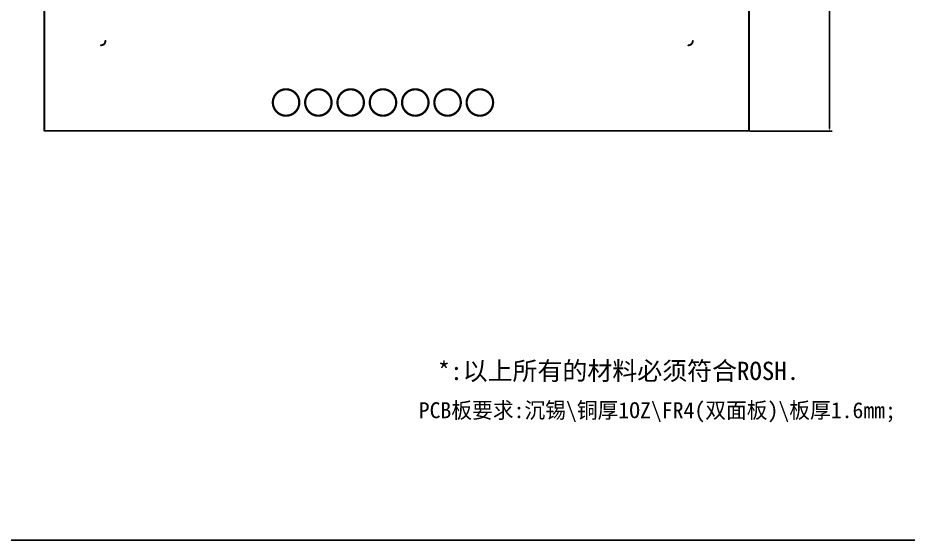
# Model space of a CAD drawing. Extents: x 904 to 1079, y 495 to 590.
# Drawn here: x 969.9 to 1030.6, y 495.4 to 531 of the extents above; entities that cross this region are included whole.
import ezdxf

# ---------------------------------------------------------------- set-up
doc = ezdxf.new("R2010")
doc.units = 0
doc.header["$MEASUREMENT"] = 0
doc.layers.get('0').update_dxf_attribs({"linetype": 'CONTINUOUS'})
doc.layers.get('Defpoints').update_dxf_attribs({"linetype": 'CONTINUOUS'})
doc.layers.add('KEEPOUTLAYER', color=6, linetype='CONTINUOUS')
doc.layers.add('TOPOVERLAY', color=2, linetype='CONTINUOUS')
doc.dimstyles.get("Standard").update_dxf_attribs({"dimtxt": 0.18, "dimasz": 0.18, "dimexe": 0.18, "dimexo": 0.0625, "dimgap": 0.09, "dimtad": 0, "dimtih": 1, "dimtoh": 1, "dimdec": 4, "dimzin": 0, "dimdsep": 46, "dimtxsty": 'Standard', "dimcen": 0.09, "dimadec": 0, "dimazin": 0, "dimtfac": 1, "dimtdec": 4, "dimtofl": 0, "dimtmove": 0, "dimatfit": 0, "dimfxl": 1, "dimtolj": 1, "dimtzin": 0, "dimarcsym": 0})

# ---------------------------------------------------------------- blocks, each defined once
blk = doc.blocks.new('*D7')
at = {"color": 0, "linetype": 'Continuous', "lineweight": -2}
for p, q in [((1019.411, 573.294), (1025.389, 573.294)), ((1025.209, 573.114), (1025.209, 549.117)), ((1025.209, 523.439), (1025.209, 547.437)), ((1019.768, 523.259), (1025.389, 523.259))]:
    blk.add_line(p, q, dxfattribs=at)
at = {"color": 0, "linetype": 'Continuous'}
for points in [[(1025.179, 573.114), (1025.239, 573.114), (1025.209, 573.294)], [(1025.179, 523.439), (1025.239, 523.439), (1025.209, 523.259)]]:
    blk.add_solid(points, dxfattribs=at)
at = {"layer": 'Defpoints', "color": 0, "linetype": 'Continuous'}
for p in [(1019.349, 573.294), (1019.706, 523.259), (1025.209, 523.259)]:
    blk.add_point(p, dxfattribs=at)
at = {"color": 0, "linetype": 'Continuous', "insert": (1025.209, 548.277), "char_height": 1.5, "attachment_point": 5}
blk.add_mtext('\\A1;50.0', dxfattribs=at)

msp = doc.modelspace()

# ---------------------------------------------------------------- linework, layer by layer
at = {"linetype": 'Continuous'}
msp.add_lwpolyline([(904.238, 590.281), (1078.74, 590.258), (1078.74, 495.379), (904.238, 495.379)], close=True, dxfattribs=at)
at = {"layer": 'KEEPOUTLAYER', "const_width": 0.128}
for points in [[(971.728, 523.283), (971.728, 573.283)], [(1019.728, 523.283), (1019.728, 573.283)], [(971.728, 523.283), (1019.728, 523.283)]]:
    msp.add_lwpolyline(points, dxfattribs=at)
at = {"layer": 'KEEPOUTLAYER'}
for points, const_width in [([(989.091, 525.211, 1), (987.291, 525.211, 1)], 0.152), ([(991.291, 525.211, 1), (989.491, 525.211, 1)], 0.152), ([(993.491, 525.211, 1), (991.691, 525.211, 1)], 0.152), ([(995.691, 525.211, 1), (993.891, 525.211, 1)], 0.152), ([(997.891, 525.211, 1), (996.091, 525.211, 1)], 0.152), ([(1000.091, 525.211, 1), (998.291, 525.211, 1)], 0.152), ([(1002.291, 525.211, 1), (1000.491, 525.211, 1)], 0.152), ([(987.253, 525.211, 1), (987.328, 525.211, 1)], 0.0758), ([(989.053, 525.211, 1), (989.128, 525.211, 1)], 0.0758), ([(989.453, 525.211, 1), (989.528, 525.211, 1)], 0.0758), ([(991.253, 525.211, 1), (991.328, 525.211, 1)], 0.0758), ([(991.653, 525.211, 1), (991.728, 525.211, 1)], 0.0758), ([(993.453, 525.211, 1), (993.528, 525.211, 1)], 0.0758), ([(993.853, 525.211, 1), (993.928, 525.211, 1)], 0.0758), ([(995.653, 525.211, 1), (995.728, 525.211, 1)], 0.0758), ([(996.053, 525.211, 1), (996.128, 525.211, 1)], 0.0758), ([(997.853, 525.211, 1), (997.928, 525.211, 1)], 0.0758), ([(998.253, 525.211, 1), (998.328, 525.211, 1)], 0.0758), ([(1000.053, 525.211, 1), (1000.128, 525.211, 1)], 0.0758), ([(1000.453, 525.211, 1), (1000.528, 525.211, 1)], 0.0758), ([(1002.253, 525.211, 1), (1002.328, 525.211, 1)], 0.0758), ([(971.696, 523.283, 1), (971.76, 523.283, 1)], 0.0639), ([(971.696, 523.283, 1), (971.76, 523.283, 1)], 0.0639), ([(1019.696, 523.283, 1), (1019.76, 523.283, 1)], 0.0639), ([(1019.696, 523.283, 1), (1019.76, 523.283, 1)], 0.0639)]:
    msp.add_lwpolyline(points, format="xyb", close=True, dxfattribs=dict(at, const_width=const_width))
at = {"layer": 'TOPOVERLAY', "const_width": 0.128}
for points in [[(975.888, 529.412, -0.414214), (975.588, 529.112)], [(975.888, 529.412, -0.414214), (975.588, 529.112)], [(1015.893, 529.412, -0.414214), (1015.593, 529.112)], [(1015.893, 529.412, -0.414214), (1015.593, 529.112)]]:
    msp.add_lwpolyline(points, format="xyb", dxfattribs=at)
at = {"layer": 'TOPOVERLAY', "const_width": 0.0638}
for points in [[(975.856, 529.412, 1), (975.92, 529.412, 1)], [(975.856, 529.412, 1), (975.92, 529.412, 1)], [(1015.861, 529.412, 1), (1015.925, 529.412, 1)], [(1015.861, 529.412, 1), (1015.925, 529.412, 1)], [(975.556, 529.112, 1), (975.62, 529.112, 1)], [(975.556, 529.112, 1), (975.62, 529.112, 1)], [(1015.561, 529.112, 1), (1015.625, 529.112, 1)], [(1015.561, 529.112, 1), (1015.625, 529.112, 1)]]:
    msp.add_lwpolyline(points, format="xyb", close=True, dxfattribs=at)

# ---------------------------------------------------------------- texts
at = {"color": 7, "linetype": 'Continuous', "attachment_point": 1}
for s, insert, char_height, width in [('{\\fSimSun|b0|i0|c134|p2;*:以上所有的材料必须符合ROSH.}', (998.522, 507.543), 1.24546, 40.0726), ('PCB板要求:沉锡\\\\铜厚1OZ\\\\FR4(双面板)\\\\板厚1.6mm;', (997.225, 504.783), 1.08759, 38.84091)]:
    msp.add_mtext(s, dxfattribs=dict(at, insert=insert, char_height=char_height, width=width))

# ---------------------------------------------------------------- dimensions: what is measured, and where the dimension line sits
at = {"color": 6, "linetype": 'Continuous'}
dim = msp.add_linear_dim(base=(1025.209, 523.259), p1=(1019.349, 573.294), p2=(1019.706, 523.259), angle=90, dimstyle='Standard', override={"dimtxt": 1.5, "dimdec": 1, "dimatfit": 3}, dxfattribs=at)
dim.commit()
dim.dimension.update_dxf_attribs({"geometry": '*D7', "text_midpoint": (1025.209, 548.277)})

doc.saveas('drawing.dxf')
